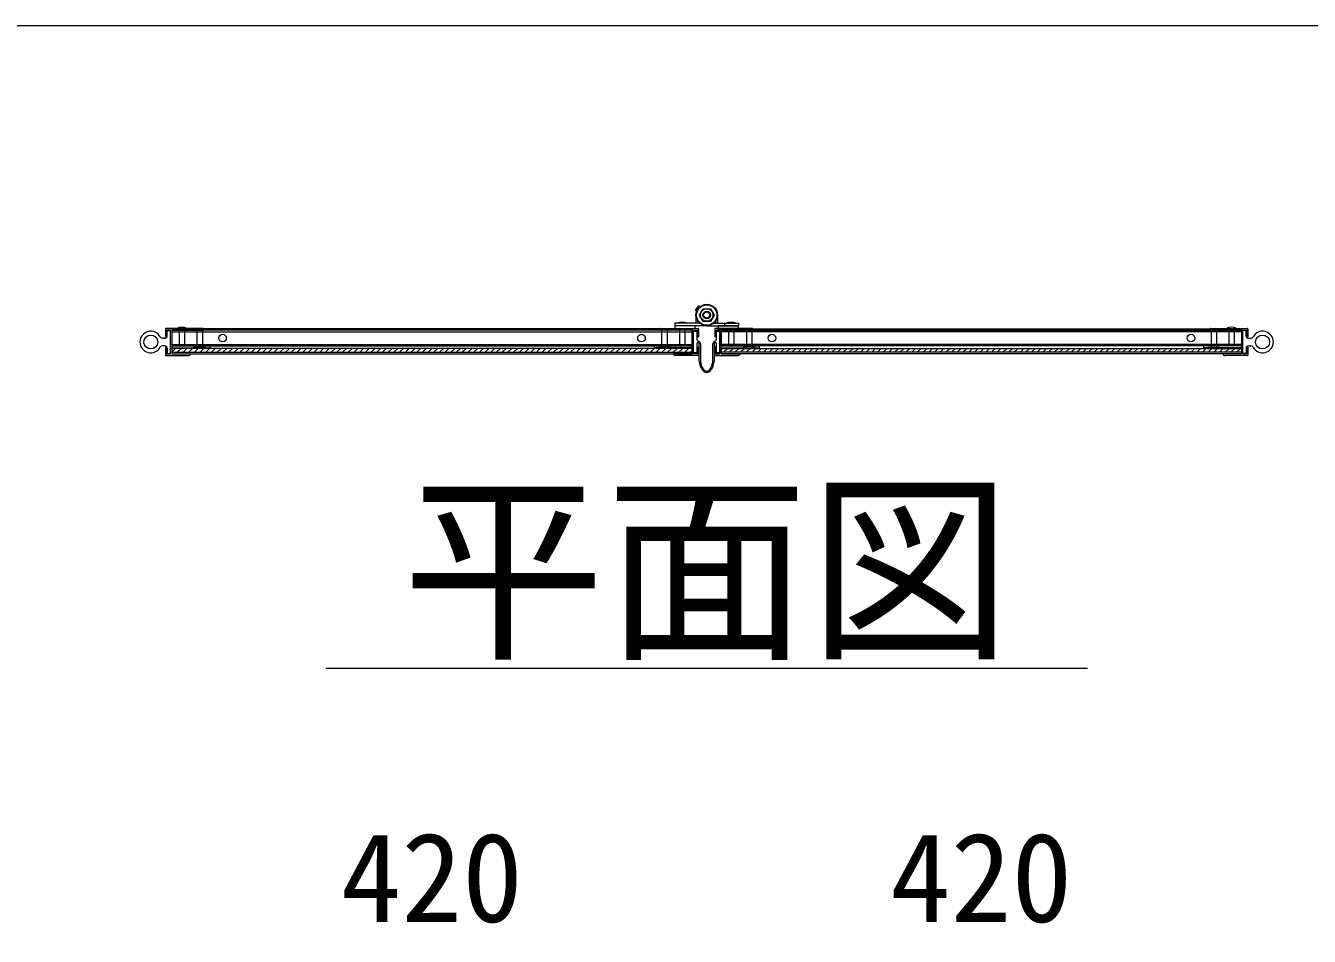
# Model space of a CAD drawing. Units: millimetres, scale not verified. Extents: x -16120 to 16120, y -26100 to 26100.
# Drawn here: x 12678 to 14296, y -13750 to -12602 of the extents above; entities that cross this region are included whole.
import ezdxf
from ezdxf.enums import TextEntityAlignment as Align

# ---------------------------------------------------------------- set-up
doc = ezdxf.new("R2010")
doc.units = ezdxf.units.MM
doc.header["$LTSCALE"] = 150
doc.linetypes.add('DASHED1', pattern=[1.8, 1.2, -0.6])
doc.layers.add('0-A_図面枠', color=134, linetype='Continuous', lineweight=18)
doc.styles.add('ＭＳ ゴシック', font='')
doc.styles.get('ＭＳ ゴシック').set_extended_font_data('MS Gothic')

msp = doc.modelspace()

# ---------------------------------------------------------------- linework, layer by layer
at = {"layer": '0-A_図面枠'}
for p, q in [((13525.4, -12956), (13522.7, -12959.9)), ((13527.7, -12956.5), (13526.5, -12955.8)), ((13522.9, -12961), (13523.9, -12961.8)), ((13523, -12966.8), (13523, -12977.2)), ((13531.9, -12974.8), (13527.3, -12966.8)), ((13541.2, -12958.8), (13545.8, -12966.8)), ((13545.8, -12966.8), (13541.2, -12974.8)), ((13550.2, -12966.8), (13550.2, -12977.2)), ((12854.4, -12984.4), (12854.4, -12994.4)), ((12901.6, -12983.6), (12855.2, -12983.6)), ((12856.8, -12992.8), (12856.8, -12986.4)), ((12856.8, -12986.4), (12860.8, -12986.4)), ((12860.8, -13015.2), (12860.8, -12986.4)), ((12862.4, -12986), (12862.4, -13005.7)), ((12862.4, -12986), (12902.4, -12986)), ((12862.4, -12988), (13518.4, -12988)), ((12902.4, -12986), (12902.4, -12984.4)), ((13478.4, -12986), (13478.4, -12984.4)), ((13518.4, -12986), (13478.4, -12986)), ((13479.2, -12983.6), (13525.6, -12983.6)), ((13527.8, -12977.2), (13496.6, -12977.2)), ((13496.6, -12977.2), (13496.6, -12980.4)), ((13536.6, -12980.4), (13496.6, -12980.4)), ((13518.4, -12986), (13518.4, -13005.7)), ((13520, -13013.6), (13520, -12988)), ((13520.8, -12987.2), (13523.2, -12987.2)), ((13524, -12988), (13524, -12996.2)), ((13525.4, -12974.5), (13525.4, -12977.2)), ((13526.4, -12984.4), (13526.4, -12994.4)), ((13541.2, -12974.8), (13531.9, -12974.8)), ((13536.6, -12980.4), (13576.6, -12980.4)), ((13545.3, -12977.2), (13576.6, -12977.2)), ((13546.7, -12984.4), (13546.7, -12994.4)), ((13593.9, -12983.6), (13547.5, -12983.6)), ((13547.8, -12974.5), (13547.8, -12977.2)), ((13549.1, -12996.2), (13549.1, -12988)), ((13549.9, -12987.2), (13552.3, -12987.2)), ((13553.1, -12988), (13553.1, -13013.6)), ((13554.7, -12986), (13554.7, -13005.7)), ((13554.7, -12986), (13594.7, -12986)), ((14210.7, -12988), (13554.7, -12988)), ((13559, -12977.2), (13559, -12980.4)), ((13576.6, -12977.2), (13576.6, -12980.4)), ((13594.7, -12986), (13594.7, -12984.4)), ((14170.7, -12986), (14170.7, -12984.4)), ((14210.7, -12986), (14170.7, -12986)), ((14171.5, -12983.6), (14217.9, -12983.6)), ((14210.7, -12986), (14210.7, -13005.7)), ((14212.3, -13015.2), (14212.3, -12986.4)), ((14216.3, -12986.4), (14212.3, -12986.4)), ((14216.3, -12992.8), (14216.3, -12986.4)), ((14218.7, -12984.4), (14218.7, -12994.4)), ((12853.6, -12996), (12850.8, -12996)), ((12853.6, -13005.6), (12850.8, -13005.6)), ((12856, -12994.4), (12854.4, -12994.4)), ((12862.4, -13003.8), (13518.4, -13003.8)), ((12862.4, -13005.7), (12910.4, -13005.7)), ((12910.4, -13005.7), (12910.4, -13008.1)), ((13518.4, -13005.7), (13470.4, -13005.7)), ((13470.4, -13005.7), (13470.4, -13008.1)), ((13524, -13002.9), (13524, -13013.6)), ((13524.8, -12994.4), (13526.4, -12994.4)), ((13526.3, -12999.8), (13526.6, -13000)), ((13527.2, -13024.8), (13527.2, -13002.8)), ((13528.6, -13002.9), (13528.8, -13025.1)), ((13544.3, -13025.1), (13544.5, -13002.9)), ((13545.9, -13002.8), (13545.9, -13024.8)), ((13546.5, -13000), (13546.8, -12999.8)), ((13548.3, -12994.4), (13546.7, -12994.4)), ((13549.1, -13013.6), (13549.1, -13002.9)), ((14210.7, -13003.8), (13554.7, -13003.8)), ((13554.7, -13005.7), (13602.7, -13005.7)), ((13602.7, -13005.7), (13602.7, -13008.1)), ((14210.7, -13005.7), (14162.7, -13005.7)), ((14162.7, -13005.7), (14162.7, -13008.1)), ((14217.1, -12994.4), (14218.7, -12994.4)), ((14219.5, -12996), (14222.3, -12996)), ((14219.5, -13005.6), (14222.3, -13005.6)), ((12854.4, -13007.2), (12854.4, -13017.2)), ((12856, -13007.2), (12854.4, -13007.2)), ((12855.2, -13018), (12883.6, -13018)), ((12862.4, -13008.1), (12862.4, -13015.6)), ((12862.4, -13008.1), (12889.6, -13008.1)), ((12867, -13008.9), (12862.4, -13013.5)), ((12862.4, -13013.7), (13518.4, -13013.7)), ((12862.4, -13015.6), (12886, -13015.6)), ((12874.2, -13008.9), (12869.4, -13013.7)), ((12881.4, -13008.9), (12876.6, -13013.7)), ((12888.6, -13008.9), (12883.8, -13013.7)), ((12889.6, -13008.1), (12890.4, -13007.3)), ((12895.8, -13008.9), (12891, -13013.7)), ((12902.9, -13008.9), (12898.1, -13013.7)), ((12910.1, -13008.9), (12905.3, -13013.7)), ((12905.6, -13008.1), (12910.4, -13008.1)), ((12917.3, -13008.9), (12912.5, -13013.7)), ((12924.5, -13008.9), (12919.7, -13013.7)), ((12931.7, -13008.9), (12926.9, -13013.7)), ((12938.9, -13008.9), (12934.1, -13013.7)), ((12946, -13008.9), (12941.2, -13013.7)), ((12953.2, -13008.9), (12948.4, -13013.7)), ((12960.4, -13008.9), (12955.6, -13013.7)), ((12967.6, -13008.9), (12962.8, -13013.7)), ((12974.8, -13008.9), (12970, -13013.7)), ((12982, -13008.9), (12977.2, -13013.7)), ((12989.1, -13008.9), (12984.3, -13013.7)), ((12996.3, -13008.9), (12991.5, -13013.7)), ((13003.5, -13008.9), (12998.7, -13013.7)), ((13010.7, -13008.9), (13005.9, -13013.7)), ((13017.9, -13008.9), (13013.1, -13013.7)), ((13025.1, -13008.9), (13020.3, -13013.7)), ((13032.3, -13008.9), (13027.5, -13013.7)), ((13039.4, -13008.9), (13034.6, -13013.7)), ((13046.6, -13008.9), (13041.8, -13013.7)), ((13053.8, -13008.9), (13049, -13013.7)), ((13061, -13008.9), (13056.2, -13013.7)), ((13068.2, -13008.9), (13063.4, -13013.7)), ((13075.4, -13008.9), (13070.5, -13013.7)), ((13082.5, -13008.9), (13077.7, -13013.7)), ((13089.7, -13008.9), (13084.9, -13013.7)), ((13096.9, -13008.9), (13092.1, -13013.7)), ((13104.1, -13008.9), (13099.3, -13013.7)), ((13111.3, -13008.9), (13106.5, -13013.7)), ((13118.5, -13008.9), (13113.7, -13013.7)), ((13125.6, -13008.9), (13120.8, -13013.7)), ((13132.8, -13008.9), (13128, -13013.7)), ((13140, -13008.9), (13135.2, -13013.7)), ((13147.2, -13008.9), (13142.4, -13013.7)), ((13154.4, -13008.9), (13149.6, -13013.7)), ((13161.6, -13008.9), (13156.8, -13013.7)), ((13168.8, -13008.9), (13164, -13013.7)), ((13175.9, -13008.9), (13171.1, -13013.7)), ((13183.1, -13008.9), (13178.3, -13013.7)), ((13190.3, -13008.9), (13185.5, -13013.7)), ((13197.5, -13008.9), (13192.7, -13013.7)), ((13204.7, -13008.9), (13199.9, -13013.7)), ((13211.8, -13008.9), (13207, -13013.7)), ((13219, -13008.9), (13214.2, -13013.7)), ((13226.2, -13008.9), (13221.4, -13013.7)), ((13233.4, -13008.9), (13228.6, -13013.7)), ((13240.6, -13008.9), (13235.8, -13013.7)), ((13247.8, -13008.9), (13243, -13013.7)), ((13255, -13008.9), (13250.2, -13013.7)), ((13262.1, -13008.9), (13257.3, -13013.7)), ((13269.3, -13008.9), (13264.5, -13013.7)), ((13276.5, -13008.9), (13271.7, -13013.7)), ((13283.7, -13008.9), (13278.9, -13013.7)), ((13290.9, -13008.9), (13286.1, -13013.7)), ((13298.1, -13008.9), (13293.3, -13013.7)), ((13305.3, -13008.9), (13300.5, -13013.7)), ((13312.4, -13008.9), (13307.6, -13013.7)), ((13319.6, -13008.9), (13314.8, -13013.7)), ((13326.8, -13008.9), (13322, -13013.7)), ((13334, -13008.9), (13329.2, -13013.7)), ((13341.2, -13008.9), (13336.4, -13013.7)), ((13348.4, -13008.9), (13343.5, -13013.7)), ((13355.5, -13008.9), (13350.7, -13013.7)), ((13362.7, -13008.9), (13357.9, -13013.7)), ((13369.9, -13008.9), (13365.1, -13013.7)), ((13377.1, -13008.9), (13372.3, -13013.7)), ((13384.3, -13008.9), (13379.5, -13013.7)), ((13391.5, -13008.9), (13386.7, -13013.7)), ((13398.6, -13008.9), (13393.8, -13013.7)), ((13405.8, -13008.9), (13401, -13013.7)), ((13413, -13008.9), (13408.2, -13013.7)), ((13420.2, -13008.9), (13415.4, -13013.7)), ((13427.4, -13008.9), (13422.6, -13013.7)), ((13434.6, -13008.9), (13429.8, -13013.7)), ((13441.8, -13008.9), (13437, -13013.7)), ((13448.9, -13008.9), (13444.1, -13013.7)), ((13456.1, -13008.9), (13451.3, -13013.7)), ((13463.3, -13008.9), (13458.5, -13013.7)), ((13470.5, -13008.9), (13465.7, -13013.7)), ((13475.2, -13008.1), (13470.4, -13008.1)), ((13477.7, -13008.9), (13472.9, -13013.7)), ((13484.9, -13008.9), (13480.1, -13013.7)), ((13492, -13008.9), (13487.2, -13013.7)), ((13491.2, -13008.1), (13490.4, -13007.3)), ((13518.4, -13008.1), (13491.2, -13008.1)), ((13499.2, -13008.9), (13494.4, -13013.7)), ((13518.4, -13015.6), (13494.8, -13015.6)), ((13525.6, -13018), (13497.2, -13018)), ((13506.4, -13008.9), (13501.6, -13013.7)), ((13513.6, -13008.9), (13508.8, -13013.7)), ((13518.4, -13011.3), (13516, -13013.7)), ((13518.4, -13008.1), (13518.4, -13015.6)), ((13523.2, -13014.4), (13520.8, -13014.4)), ((13524.8, -13007.2), (13526.4, -13007.2)), ((13526.4, -13007.2), (13526.4, -13017.2)), ((13546.7, -13007.2), (13546.7, -13017.2)), ((13548.3, -13007.2), (13546.7, -13007.2)), ((13547.5, -13018), (13575.9, -13018)), ((13552.3, -13014.4), (13549.9, -13014.4)), ((13554.7, -13008.1), (13554.7, -13015.6)), ((13554.7, -13008.1), (13581.9, -13008.1)), ((13555.4, -13008.9), (13554.7, -13009.6)), ((14210.7, -13013.7), (13554.7, -13013.7)), ((13554.7, -13015.6), (13578.3, -13015.6)), ((13562.6, -13008.9), (13557.8, -13013.7)), ((13569.8, -13008.9), (13565, -13013.7)), ((13577, -13008.9), (13572.1, -13013.7)), ((13584.1, -13008.9), (13579.3, -13013.7)), ((13581.9, -13008.1), (13582.7, -13007.3)), ((13591.3, -13008.9), (13586.5, -13013.7)), ((13598.5, -13008.9), (13593.7, -13013.7)), ((13597.9, -13008.1), (13602.7, -13008.1)), ((13605.7, -13008.9), (13600.9, -13013.7)), ((13612.9, -13008.9), (13608.1, -13013.7)), ((13620.1, -13008.9), (13615.3, -13013.7)), ((13627.2, -13008.9), (13622.4, -13013.7)), ((13634.4, -13008.9), (13629.6, -13013.7)), ((13641.6, -13008.9), (13636.8, -13013.7)), ((13648.8, -13008.9), (13644, -13013.7)), ((13656, -13008.9), (13651.2, -13013.7)), ((13663.2, -13008.9), (13658.4, -13013.7)), ((13670.3, -13008.9), (13665.5, -13013.7)), ((13677.5, -13008.9), (13672.7, -13013.7)), ((13684.7, -13008.9), (13679.9, -13013.7)), ((13691.9, -13008.9), (13687.1, -13013.7)), ((13699.1, -13008.9), (13694.3, -13013.7)), ((13706.3, -13008.9), (13701.5, -13013.7)), ((13713.5, -13008.9), (13708.7, -13013.7)), ((13720.6, -13008.9), (13715.8, -13013.7)), ((13727.8, -13008.9), (13723, -13013.7)), ((13735, -13008.9), (13730.2, -13013.7)), ((13742.2, -13008.9), (13737.4, -13013.7)), ((13749.4, -13008.9), (13744.6, -13013.7)), ((13756.6, -13008.9), (13751.8, -13013.7)), ((13763.7, -13008.9), (13758.9, -13013.7)), ((13770.9, -13008.9), (13766.1, -13013.7)), ((13778.1, -13008.9), (13773.3, -13013.7)), ((13785.3, -13008.9), (13780.5, -13013.7)), ((13792.5, -13008.9), (13787.7, -13013.7)), ((13799.7, -13008.9), (13794.9, -13013.7)), ((13806.8, -13008.9), (13802, -13013.7)), ((13814, -13008.9), (13809.2, -13013.7)), ((13821.2, -13008.9), (13816.4, -13013.7)), ((13828.4, -13008.9), (13823.6, -13013.7)), ((13835.6, -13008.9), (13830.8, -13013.7)), ((13842.8, -13008.9), (13838, -13013.7)), ((13849.9, -13008.9), (13845.1, -13013.7)), ((13857.1, -13008.9), (13852.3, -13013.7)), ((13864.3, -13008.9), (13859.5, -13013.7)), ((13871.5, -13008.9), (13866.7, -13013.7)), ((13878.7, -13008.9), (13873.9, -13013.7)), ((13885.9, -13008.9), (13881.1, -13013.7)), ((13893.1, -13008.9), (13888.3, -13013.7)), ((13900.2, -13008.9), (13895.4, -13013.7)), ((13907.4, -13008.9), (13902.6, -13013.7)), ((13914.6, -13008.9), (13909.8, -13013.7)), ((13921.8, -13008.9), (13917, -13013.7)), ((13929, -13008.9), (13924.2, -13013.7)), ((13936.2, -13008.9), (13931.4, -13013.7)), ((13943.3, -13008.9), (13938.5, -13013.7)), ((13950.5, -13008.9), (13945.7, -13013.7)), ((13957.7, -13008.9), (13952.9, -13013.7)), ((13964.9, -13008.9), (13960.1, -13013.7)), ((13972.1, -13008.9), (13967.3, -13013.7)), ((13979.3, -13008.9), (13974.5, -13013.7)), ((13986.4, -13008.9), (13981.6, -13013.7)), ((13993.6, -13008.9), (13988.8, -13013.7)), ((14000.8, -13008.9), (13996, -13013.7)), ((14008, -13008.9), (14003.2, -13013.7)), ((14015.2, -13008.9), (14010.4, -13013.7)), ((14022.4, -13008.9), (14017.6, -13013.7)), ((14029.6, -13008.9), (14024.8, -13013.7)), ((14036.7, -13008.9), (14031.9, -13013.7)), ((14043.9, -13008.9), (14039.1, -13013.7)), ((14051.1, -13008.9), (14046.3, -13013.7)), ((14058.3, -13008.9), (14053.5, -13013.7)), ((14065.5, -13008.9), (14060.7, -13013.7)), ((14072.7, -13008.9), (14067.9, -13013.7)), ((14079.8, -13008.9), (14075, -13013.7)), ((14087, -13008.9), (14082.2, -13013.7)), ((14094.2, -13008.9), (14089.4, -13013.7)), ((14101.4, -13008.9), (14096.6, -13013.7)), ((14108.6, -13008.9), (14103.8, -13013.7)), ((14115.8, -13008.9), (14111, -13013.7)), ((14123, -13008.9), (14118.1, -13013.7)), ((14130.1, -13008.9), (14125.3, -13013.7)), ((14137.3, -13008.9), (14132.5, -13013.7)), ((14144.5, -13008.9), (14139.7, -13013.7)), ((14151.7, -13008.9), (14146.9, -13013.7)), ((14158.9, -13008.9), (14154.1, -13013.7)), ((14166.1, -13008.9), (14161.3, -13013.7)), ((14167.5, -13008.1), (14162.7, -13008.1)), ((14173.2, -13008.9), (14168.4, -13013.7)), ((14180.4, -13008.9), (14175.6, -13013.7)), ((14183.5, -13008.1), (14182.7, -13007.3)), ((14187.6, -13008.9), (14182.8, -13013.7)), ((14210.7, -13008.1), (14183.5, -13008.1)), ((14210.7, -13015.6), (14187.1, -13015.6)), ((14217.9, -13018), (14189.5, -13018)), ((14194.8, -13008.9), (14190, -13013.7)), ((14202, -13008.9), (14197.2, -13013.7)), ((14209.2, -13008.9), (14204.4, -13013.7)), ((14210.7, -13008.1), (14210.7, -13015.6)), ((14217.1, -13007.2), (14218.7, -13007.2)), ((14218.7, -13007.2), (14218.7, -13017.2)), ((13056.6, -13411.9), (14016.6, -13411.9))]:
    msp.add_line(p, q, dxfattribs=at)
at = {"layer": '0-A_図面枠', "linetype": 'DASHED1'}
for p, q in [((12871.8, -12983.6), (12871.8, -12986)), ((12871.8, -12986), (12871.8, -13005.7)), ((12878.5, -12983.6), (12878.5, -12986)), ((12878.5, -12986), (12878.5, -13005.7)), ((12894.2, -12986), (12894.2, -13005.7)), ((12901, -12986), (12901, -13005.7)), ((13479.8, -12986), (13479.8, -13005.7)), ((13486.6, -12986), (13486.6, -13005.7)), ((13502.2, -12983.6), (13502.2, -12986)), ((13502.2, -12986), (13502.2, -13005.7)), ((13509, -12983.6), (13509, -12986)), ((13509, -12986), (13509, -13005.7)), ((13564.2, -12983.6), (13564.2, -12986)), ((13564.2, -12986), (13564.2, -13005.7)), ((13570.9, -12983.6), (13570.9, -12986)), ((13570.9, -12986), (13570.9, -13005.7)), ((13586.6, -12986), (13586.6, -13005.7)), ((13593.3, -12986), (13593.3, -13005.7)), ((14172.2, -12986), (14172.2, -13005.7)), ((14178.9, -12986), (14178.9, -13005.7)), ((14194.6, -12983.6), (14194.6, -12986)), ((14194.6, -12986), (14194.6, -13005.7)), ((14201.3, -12983.6), (14201.3, -12986)), ((14201.3, -12986), (14201.3, -13005.7)), ((12894.2, -13005.7), (12894.2, -13007.3)), ((12901, -13005.7), (12901, -13007.3)), ((13479.8, -13005.7), (13479.8, -13007.3)), ((13486.6, -13005.7), (13486.6, -13007.3)), ((13586.6, -13005.7), (13586.6, -13007.3)), ((13593.3, -13005.7), (13593.3, -13007.3)), ((14172.2, -13005.7), (14172.2, -13007.3)), ((14178.9, -13005.7), (14178.9, -13007.3))]:
    msp.add_line(p, q, dxfattribs=at)
at = {"layer": '0-A_図面枠'}
for points in [[(11848.1, -12601.9), (16040, -12601.9), (16040, -19297.3), (11848.1, -19297.3)], [(12862.4, -13015.6), (13518.4, -13015.6), (13518.4, -12984.1), (12862.4, -12984.1)], [(12862.4, -13005.7), (13518.4, -13005.7), (13518.4, -12986), (12862.4, -12986)], [(13522.2, -12980.4), (13496.6, -12980.4), (13496.6, -12983.6), (13522.2, -12983.6)], [(13576.6, -12980.4), (13551, -12980.4), (13551, -12983.6), (13576.6, -12983.6)], [(14210.7, -13015.6), (13554.7, -13015.6), (13554.7, -12984.1), (14210.7, -12984.1)], [(14210.7, -13005.7), (13554.7, -13005.7), (13554.7, -12986), (14210.7, -12986)], [(12862.4, -13013.7), (13518.4, -13013.7), (13518.4, -13008.9), (12862.4, -13008.9)], [(14210.7, -13013.7), (13554.7, -13013.7), (13554.7, -13008.9), (14210.7, -13008.9)]]:
    msp.add_lwpolyline(points, close=True, dxfattribs=at)
for points in [[(13527.3, -12966.8), (13531.9, -12958.8), (13541.2, -12958.8)], [(12856, -13007.2), (12856, -13015.6), (12860.8, -13015.6), (12860.8, -12986), (12856, -12986), (12856, -12994.4)], [(13524.8, -13007.2), (13524.8, -13015.6), (13520, -13015.6), (13520, -12986), (13524.8, -12986), (13524.8, -12994.4)], [(13548.3, -13007.2), (13548.3, -13015.6), (13553.1, -13015.6), (13553.1, -12986), (13548.3, -12986), (13548.3, -12994.4)], [(14217.1, -13007.2), (14217.1, -13015.6), (14212.3, -13015.6), (14212.3, -12986), (14217.1, -12986), (14217.1, -12994.4)], [(12856.8, -13008.8), (12856.8, -13015.2), (12860.8, -13015.2)], [(12905.6, -13008.1), (12904.8, -13007.3), (12890.4, -13007.3)], [(13475.2, -13008.1), (13476, -13007.3), (13490.4, -13007.3)], [(13597.9, -13008.1), (13597.1, -13007.3), (13582.7, -13007.3)], [(14167.5, -13008.1), (14168.3, -13007.3), (14182.7, -13007.3)], [(14216.3, -13008.8), (14216.3, -13015.2), (14212.3, -13015.2)]]:
    msp.add_lwpolyline(points, dxfattribs=at)
for centre, radius in [((13536.6, -12966.8), 13.6), ((13536.6, -12966.8), 12.8), ((13536.6, -12966.8), 7.84), ((13536.6, -12966.8), 4.8), ((13536.6, -12966.8), 3.93), ((12836, -13000.8), 8.8), ((12926.4, -12995.9), 4.8), ((12926.4, -12995.9), 4.8), ((13454.4, -12995.9), 4.8), ((13454.4, -12995.9), 4.8), ((13618.7, -12995.9), 4.8), ((13618.7, -12995.9), 4.8), ((14146.7, -12995.9), 4.8), ((14146.7, -12995.9), 4.8), ((14237.1, -13000.8), 8.8)]:
    msp.add_circle(centre, radius, dxfattribs=at)
for centre, radius, start, end in [((13526.1, -12956.4), 0.8, 55, 145), ((13523.3, -12960.3), 0.8, 145, 235), ((12836, -13000.8), 13.6, 28.437, 331.563), ((12855.2, -12984.4), 0.8, 90, 180), ((12875.2, -12995.6), 13.6, 61.928, 118.072), ((12901.6, -12984.4), 0.8, 0, 90), ((13479.2, -12984.4), 0.8, 90, 180), ((13505.6, -12989.2), 13.6, 61.928, 118.072), ((13520.8, -12988), 0.8, 90, 180), ((13523.2, -12988), 0.8, 0, 90), ((13525.6, -12984.4), 0.8, 0, 90), ((13547.5, -12984.4), 0.8, 90, 180), ((13549.9, -12988), 0.8, 90, 180), ((13552.3, -12988), 0.8, 0, 90), ((13567.5, -12989.2), 13.6, 61.928, 118.072), ((13593.9, -12984.4), 0.8, 0, 90), ((14171.5, -12984.4), 0.8, 90, 180), ((14197.9, -12995.6), 13.6, 61.928, 118.072), ((14217.9, -12984.4), 0.8, 0, 90), ((14237.1, -13000.8), 13.6, 208.437, 151.563), ((12850.8, -12992.8), 3.19, 208.437, 270), ((12850.8, -13008.8), 3.19, 90, 151.563), ((12853.6, -12992.8), 3.19, 270, 0), ((12853.6, -13008.8), 3.19, 0, 90), ((13528, -12996.2), 4, 180, 245.3231), ((13525.6, -13002.9), 1.6, 0.3231, 180), ((13525.6, -13002.9), 3.06, 0, 70.0634), ((13547.5, -13002.9), 3.06, 109.9366, 180), ((13547.5, -13002.9), 1.6, 0, 179.6769), ((13545.1, -12996.2), 4, 294.6769, 360), ((14219.5, -12992.8), 3.19, 180, 270), ((14219.5, -13008.8), 3.19, 90, 180), ((14222.3, -12992.8), 3.19, 270, 331.563), ((14222.3, -13008.8), 3.19, 28.437, 90), ((12855.2, -13017.2), 0.8, 180, 270), ((12883.6, -13015.6), 2.4, 270, 360), ((12897.6, -12995.3), 13.6, 241.928, 298.072), ((13483.2, -12995.3), 13.6, 241.928, 298.072), ((13497.2, -13015.6), 2.4, 180, 270), ((13520.8, -13013.6), 0.8, 180, 270), ((13523.2, -13013.6), 0.8, 270, 360), ((13525.6, -13017.2), 0.8, 270, 360), ((13547.5, -13017.2), 0.8, 180, 270), ((13549.9, -13013.6), 0.8, 180, 270), ((13552.3, -13013.6), 0.8, 270, 360), ((13575.9, -13015.6), 2.4, 270, 360), ((13589.9, -12995.3), 13.6, 241.928, 298.072), ((14175.5, -12995.3), 13.6, 241.928, 298.072), ((14189.5, -13015.6), 2.4, 180, 270), ((14217.9, -13017.2), 0.8, 270, 360), ((13546.4, -13024.4), 19.2, 181.0446, 220.1333), ((13546.4, -13024.4), 17.6, 182.2056, 220.3543), ((13536.6, -13033), 6.15, 218.4677, 321.5513), ((13536.6, -13033), 4.51, 218.0845, 321.8897), ((13526.7, -13024.4), 17.6, 319.6457, 357.7944), ((13526.7, -13024.4), 19.2, 319.8667, 358.9554)]:
    msp.add_arc(centre, radius, start, end, dxfattribs=at)

# ---------------------------------------------------------------- texts
at = {"layer": '0-A_図面枠', "style": 'ＭＳ ゴシック'}
for s, height, p in [('平面図', 187.7, (13152.6, -13437.5)), ('420', 112.6, (13075.2, -13765.8)), ('420', 112.6, (13767.5, -13765.8))]:
    msp.add_text(s, height=height, dxfattribs=at).set_placement(p, align=Align.BOTTOM_LEFT)

doc.saveas('drawing.dxf')
